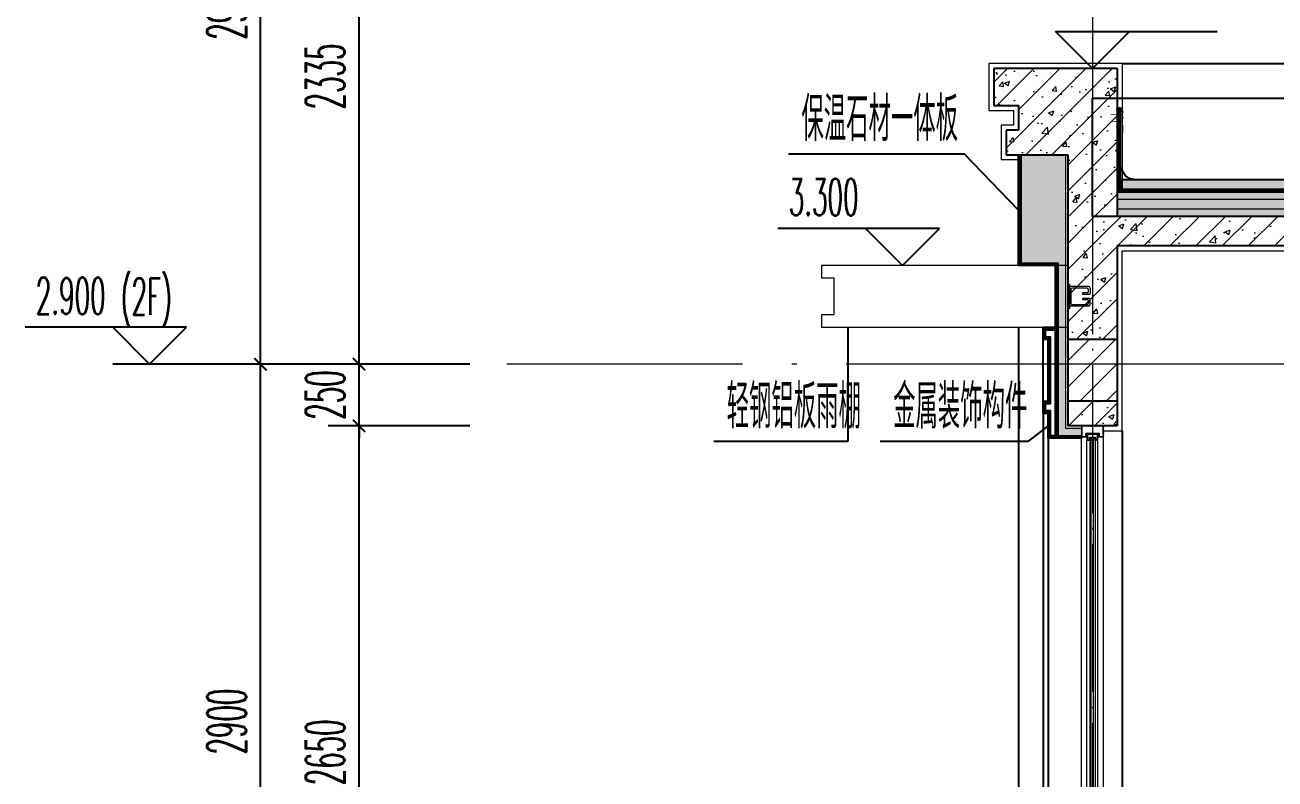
# Model space of a CAD drawing. Extents: x 826826 to 1642106, y -156213 to 399140.
# Drawn here: x 1555427 to 1560501, y 337923 to 340982 of the extents above; entities that cross this region are included whole.
import ezdxf
from ezdxf.xclip import XClip

# ---------------------------------------------------------------- set-up
doc = ezdxf.new("R2010")
doc.units = 0
doc.header["$LTSCALE"] = 1000
doc.header["$XCLIPFRAME"] = 2
doc.linetypes.add('DASH', pattern=[0.35, 0.25, -0.1])
doc.linetypes.add('DOTE', pattern=[2.42, 2, -0.2, 0.02, -0.2])
doc.layers.get('0').update_dxf_attribs({"linetype": 'CONTINUOUS'})
doc.layers.get('DEFPOINTS').update_dxf_attribs({"linetype": 'CONTINUOUS'})
for name, color, linetype in [('3-屋面构造层', 157, 'CONTINUOUS'), ('DIM_ELEV', 3, 'CONTINUOUS'), ('DIM_IDEN', 67, 'CONTINUOUS'), ('PUB_DIM', 3, 'CONTINUOUS'), ('PUB_TEXT', 2, 'CONTINUOUS'), ('SURFACE', 6, 'CONTINUOUS'), ('WALL', 5, 'CONTINUOUS'), ('看线', 251, 'CONTINUOUS'), ('立面', 73, 'CONTINUOUS'), ('立面-看线', 251, 'CONTINUOUS')]:
    doc.layers.add(name, color=color, linetype=linetype)
for name, color, linetype, lineweight in [('DOTE', 251, 'DOTE', 9), ('PUB_HATCH', 8, 'CONTINUOUS', 9), ('S_WINDOW', 144, 'CONTINUOUS', 15), ('内粉刷', 37, 'CONTINUOUS', 9), ('栏杆', 163, 'CONTINUOUS', 5), ('立面-普通轮廓', 7, 'CONTINUOUS', 18), ('细细', 250, 'CONTINUOUS', 0)]:
    doc.layers.add(name, color=color, linetype=linetype, lineweight=lineweight)
doc.styles.add('_TCH_DIM', font='SIMPLEX.shx', dxfattribs={"width": 0.7, "bigfont": 'GBCBIG.shx'})
doc.styles.add('_TCH_DIM_T3', font='SIMPLEX.shx', dxfattribs={"width": 0.494118, "bigfont": 'GBCBIG.shx'})
doc.styles.add('DIM_FONT_T3', font='SIMPLEX', dxfattribs={"width": 0.705882, "bigfont": 'GBCBIG'})
doc.dimstyles.new('_TCH_ARCH&&50', dxfattribs={"dimtxt": 157.5, "dimasz": 50, "dimexe": 125, "dimexo": 150, "dimgap": 58.75, "dimtad": 1, "dimdec": 0, "dimzin": 0, "dimdsep": 46, "dimtxsty": '_TCH_DIM_T3', "dimblk": 'ARCHTICK', "dimcen": 0.09, "dimclrt": 7, "dimazin": 0, "dimtfac": 1, "dimtdec": 0, "dimtix": 1, "dimtmove": 2, "dimatfit": 3, "dimldrblk": 'ARCHTICK', "dimfxl": 0, "dimtolj": 1, "dimtzin": 0, "dimarcsym": 0})
pattern_1 = [(315, (555295.4666, -190157.8758), (-1.767766953, -1.767766953), []), (315, (555296.6452, -190157.8758), (-1.767766953, -1.767766953), [])]
pattern_2 = [(45, (604796.58, 429134.24), (-53.0330086, 53.0330086), []), (50, (604796.58, 429134.24), (215.178055, -18.82564), [22.5, -247.5]), (355, (604796.58, 429134.24), (-41.6254, 225.65764), [18, -198]), (100.4514, (604814.52, 429132.67), (173.552815, 206.831863), [19.122057, -210.342634]), (46.1842, (604796.58, 429194.24), (320.172315, -49.655704), [33.75, -371.25]), (96.6356, (604823.26, 429190.1), (280.39881, 292.23536), [28.68309, -315.5139]), (351.1842, (604796.6, 429194.24), (280.39858, 292.23558), [27, -297]), (21, (604826.58, 429179.24), (179.072116, -120.785667), [22.5, -247.5]), (326, (604826.58, 429179.24), (72.9946, 217.545014), [18, -198]), (71.4514, (604841.5, 429169.18), (252.06679, 96.75915), [19.122057, -210.342634]), (37.5, (604796.58, 429134.24), (3.6479566, 99.868156), [0, -195.6, 0, -201, 0, -198.75]), (7.5, (604796.58, 429134.24), (78.920861, 118.323514), [0, -114.6, 0, -191.1, 0, -75.75]), (327.5, (604729.68, 429134.24), (160.146731, -6.7664615), [0, -75, 0, -234, 0, -310.5]), (317.5, (604699.68, 429134.24), (174.95585, 30.031495), [0, -97.5, 0, -155.4, 0, -220.5])]

# ---------------------------------------------------------------- blocks, each defined once
blk = doc.blocks.new('A$C657A2A31')
at = {"layer": '栏杆', "color": 5}
for p, q in [((0, 0), (6.4, 0)), ((0, -100.3), (0, 0)), ((6.4, 0), (6.4, -100.3)), ((84.4, -10), (12.4, -10)), ((12.4, -22.3), (12.4, -78)), ((77.4, -16.3), (18.4, -16.3)), ((59.6, -35.7), (59.6, -41.7)), ((80.4, -35.7), (59.6, -35.7)), ((87.4, -41.7), (59.6, -41.7)), ((83.4, -32.7), (83.4, -22.3)), ((90.4, -16), (90.4, -38.7)), ((6.4, -100.3), (0, -100.3)), ((84.4, -90.3), (12.4, -90.3)), ((77.4, -84), (18.4, -84)), ((59.6, -58.6), (59.6, -64.6)), ((87.4, -58.6), (59.6, -58.6)), ((80.4, -64.6), (59.6, -64.6)), ((83.4, -67.6), (83.4, -78)), ((90.4, -84.3), (90.4, -61.6))]:
    blk.add_line(p, q, dxfattribs=at)
for centre, radius, start, end in [((12.4, -16), 6, 90, 180), ((18.4, -22.3), 6, 90, 180), ((77.4, -22.3), 6, 0, 90), ((80.4, -32.7), 3, 270, 0), ((84.4, -16), 6, 0, 90), ((87.4, -38.7), 3, 270, 0), ((12.4, -84.3), 6, 180, 270), ((18.4, -78), 6, 180, 270), ((77.4, -78), 6, 270, 0), ((80.4, -67.6), 3, 0, 90), ((84.4, -84.3), 6, 270, 0), ((87.4, -61.6), 3, 0, 90)]:
    blk.add_arc(centre, radius, start, end, dxfattribs=at)
blk = doc.blocks.new('FGHFG4334GDFGDFFGGGGGGDFG4G')
at = {"layer": 'SURFACE', "const_width": 2.25}
for points in [[(46.5, 0), (0, 0)], [(46.5, -27.6), (0, -27.6)]]:
    blk.add_lwpolyline(points, dxfattribs=at)
at = {"layer": 'SURFACE', "const_width": 1.5}
blk.add_lwpolyline([(46.5, 17.2, -1), (46.5, 5.2), (46.5, -6.8, -1), (46.5, -18.8), (46.5, -36.8), (52.5, -48), (52.5, -72.8)], format="xyb", dxfattribs=at)
blk = doc.blocks.new('FGDGDGD')
at = {"layer": '3-屋面构造层'}
h = blk.add_hatch(dxfattribs=at)
h.set_pattern_fill('隔热材料01', color=256, scale=7.692308, style=0)
h.set_pattern_definition([(270, (9.5186, 433.228), (3.846153863, -7e-16), [0.385980771, -3.460173092]), (270, (6.637, 433.228), (3.846153863, -7e-16), [0.385980771, -3.460173092]), (90, (8.5996, 430.618), (-3.846153863, 2e-16), [0.385980771, -3.460173092]), (90, (7.556, 430.618), (-3.846153863, 2e-16), [0.385980771, -3.460173092]), (180, (10.002, 430), (-5e-16, -3.846153863), [3.848019248, 0.001865385]), (135, (8.9282, 430.193), (2e-16, 3.846144175), [0.328307694, -5.110980792]), (116.56505, (12.5422, 430.4251), (8.6793e-06, 3.8461487416), [0.215769232, -8.384500037]), (116.56505, (8.696, 430.4251), (8.6793e-06, 3.8461487416), [0.215769232, -8.384500037]), (153.43495, (13.1603, 430), (-8.679e-06, 3.846148742), [0.431538463, -8.168730805]), (153.43495, (9.3142, 430), (-8.679e-06, 3.846148742), [0.431538463, -8.168730805]), (63.43495, (12.4457, 431.0041), (-8.6793e-06, 3.8461487416), [2.054923086, -6.545346183]), (63.43495, (8.5996, 431.0041), (-8.6793e-06, 3.8461487416), [2.054923086, -6.545346183]), (116.56505, (13.3647, 433.228), (8.6793e-06, 3.8461487416), [0.215769232, -8.384500037]), (116.56505, (9.5186, 433.228), (8.6793e-06, 3.8461487416), [0.215769232, -8.384500037]), (135, (9.422, 433.421), (2e-16, 3.846144175), [0.328307694, -5.110980792]), (153.43495, (13.036, 433.6532), (-8.679e-06, 3.846148742), [0.431538463, -8.168730805]), (153.43495, (9.19, 433.6532), (-8.679e-06, 3.846148742), [0.431538463, -8.168730805]), (45, (6.7336, 433.421), (2e-16, 3.846144175), [0.328307694, -5.110980792]), (63.43495, (10.4833, 433.228), (-8.6793e-06, 3.8461487416), [0.215769232, -8.384500037]), (63.43495, (6.6371, 433.228), (-8.6793e-06, 3.8461487416), [0.215769232, -8.384500037]), (26.56505, (10.812, 433.6532), (8.679e-06, 3.846148742), [0.431538463, -8.168730805]), (26.56505, (6.9658, 433.6532), (8.679e-06, 3.846148742), [0.431538463, -8.168730805]), (116.56505, (11.4023, 431.0041), (8.6793e-06, 3.8461487416), [2.054923086, -6.545346183]), (116.56505, (7.5561, 431.0041), (8.6793e-06, 3.8461487416), [2.054923086, -6.545346183]), (45, (7.2275, 430.193), (2e-16, 3.846144175), [0.328307694, -5.110980792]), (63.43495, (11.3058, 430.4251), (-8.6793e-06, 3.8461487416), [0.215769232, -8.384500037]), (63.43495, (7.4596, 430.4251), (-8.6793e-06, 3.8461487416), [0.215769232, -8.384500037]), (26.56505, (10.6877, 430), (8.679e-06, 3.846148742), [0.431538463, -8.168730805]), (26.56505, (6.8415, 430), (8.679e-06, 3.846148742), [0.431538463, -8.168730805])])
edge = h.paths.add_edge_path()
edge.add_arc((682180.8, 585366.2), 9.23, 450, 540, ccw=False)
edge.add_line((682180.8, 585375.4), (682191.6, 585375.4))
edge.add_line((682191.6, 585375.4), (682191.6, 585366.2))
edge.add_line((682191.6, 585366.2), (682171.6, 585366.2))
h = blk.add_hatch(dxfattribs=at)
h.set_pattern_fill('混凝土', color=256, scale=5, angle=-1.1458, style=0)
h.set_pattern_definition([(48.854237, (-82751.966, -43707.863), (35.7930991, -3.8540962), [3.75, -41.25]), (353.854237, (-82751.966, -43707.863), (-6.1841378, 37.7408106), [3, -33]), (99.305637, (-82748.983, -43708.185), (29.6089874, 33.886691), [3.1870095, -35.0571056]), (45.038437, (-82751.766, -43697.865), (53.1858973, -9.3413237), [5.625, -61.875]), (95.489837, (-82747.334, -43698.644), (47.6977146, 47.7616795), [4.7805144, -52.58565]), (350.038437, (-82751.766, -43697.865), (47.6976773, 47.7617167), [4.5, -49.5]), (19.854237, (-82746.817, -43700.465), (29.4368469, -20.7237073), [3.75, -41.25]), (324.854237, (-82746.817, -43700.465), (12.8883392, 36.0069862), [3, -33]), (70.305637, (-82744.364, -43702.192), (42.3251977, 15.2832459), [3.1870095, -35.0571056]), (36.3542372, (-82751.966, -43707.863), (0.9406985, 16.62920733), [0, -32.6, 0, -33.5, 0, -33.125]), (6.3542372, (-82751.966, -43707.863), (13.54517982, 19.45362572), [0, -19.1, 0, -31.85, 0, -12.625]), (326.3542372, (-82763.114, -43707.64), (26.66323482, -1.66123381), [0, -12.5, 0, -39, 0, -51.75]), (316.3542372, (-82768.113, -43707.54), (29.2535633, 4.4211788), [0, -16.25, 0, -25.9, 0, -36.75])])
h.paths.add_polyline_path([(674875.1, 585046.2), (674875.1, 585086.2), (682171.6, 585086.2), (682171.6, 585046.2)])
h = blk.add_hatch(dxfattribs=at)
h.set_pattern_fill('隔热材料03', color=256, scale=12.5, style=0)
h.set_pattern_definition([(113.578, (-500407.8114, 374696.8656), (-0.0086926214, 6.2699620763), [1.075, -0.5693125, 2.8375, -0.5693125, 1.075, -0.6825]), (66.42, (-500406.1744, 374696.8656), (2.727787851, 6.0425e-05), [1.075, -0.5693125, 2.840375, -0.5693125, 1.075, -0.6825]), (180, (-500406.1744, 374696.8656), (0, 6.25), [1.636625, -1.0910625]), (180, (-500407.538, 374702.4906), (0, 6.25), [1.636625, -1.0910625]), (90, (-500405.7427, 374697.8548), (2.72775, 2e-16), [0.52175, -5.72825]), (90, (-500407.1066, 374700.9798), (2.72775, 2e-16), [0.52175, -5.72825]), (90, (-500408.2427, 374697.8548), (2.72775, 2e-16), [0.52175, -5.72825]), (90, (-500409.6066, 374700.9798), (2.72775, 2e-16), [0.52175, -5.72825])])
edge = h.paths.add_edge_path()
edge.add_line((682177.8, 585086.2), (682177.8, 585050.2))
edge.add_arc((682171.6, 585050.2), 6.25, 270, 360, ccw=False)
edge.add_line((682171.6, 585044), (682171.6, 585086.2))
edge.add_line((682171.6, 585086.2), (682177.8, 585086.2))
h = blk.add_hatch(dxfattribs=at)
h.set_pattern_fill('焦渣矿渣', color=256, scale=4, angle=-1.1458, style=0)
h.set_pattern_definition([(358.8542372, (-82751.966, -43697.863), (8.27546507, 13.69326162), [1.6, -14.4]), (298.8542372, (-82751.966, -43697.863), (15.99644496, -0.32013217), [1.6, -14.4]), (238.8542372, (-82750.366, -43697.895), (7.72097989, -14.0133938), [1.6, -14.4]), (268.8542372, (-82745.567, -43697.991), (15.83683295, -8.3183365), [2.4, -11.456]), (268.8542372, (-82743.967, -43698.023), (15.83683295, -8.3183365), [2.4, -11.456]), (268.8542372, (-82742.368, -43698.055), (15.83683295, -8.3183365), [2.4, -11.456])])
h.paths.add_polyline_path([(674875.1, 585006.2), (674875.1, 585036.2), (682191.6, 585036.2), (682191.6, 585006.2)])
h = blk.add_hatch(dxfattribs=at)
h.set_pattern_fill('加气混凝土', color=256, scale=5, style=0)
h.set_pattern_definition([(0, (-82734.266, -43726.163), (30, 60), [0, -60]), (0, (-82769.366, -43734.263), (30, 60), [0, -60]), (0, (-82749.866, -43734.863), (30, 60), [0, -60]), (0, (-82728.566, -43717.163), (30, 60), [0, -60]), (0, (-82753.466, -43737.863), (30, 60), [0, -60]), (0, (-82722.566, -43679.363), (30, 60), [0, -60]), (0, (-82740.866, -43684.163), (30, 60), [0, -60]), (0, (-82731.266, -43691.663), (30, 60), [0, -60]), (0, (-82780.166, -43692.863), (30, 60), [0, -60]), (0, (-82750.766, -43695.563), (30, 60), [0, -60]), (0, (-82762.166, -43710.863), (30, 60), [0, -60]), (0, (-82761.566, -43733.363), (30, 60), [0, -60]), (0, (-82739.066, -43735.763), (30, 60), [0, -60]), (0, (-82722.566, -43709.363), (30, 60), [0, -60]), (0, (-82778.666, -43718.663), (30, 60), [0, -60]), (0, (-82773.566, -43708.463), (30, 60), [0, -60]), (0, (-82750.166, -43712.663), (30, 60), [0, -60]), (0, (-82758.566, -43721.363), (30, 60), [0, -60]), (0, (-82763.366, -43701.563), (30, 60), [0, -60]), (0, (-82755.866, -43679.063), (30, 60), [0, -60]), (0, (-82776.266, -43731.263), (30, 60), [0, -60]), (0, (-82743.266, -43691.363), (30, 60), [0, -60]), (0, (-82771.166, -43690.463), (30, 60), [0, -60]), (0, (-82775.966, -43682.663), (30, 60), [0, -60]), (130.601294, (-82726.2516, -43698.149), (-149.999998343, 180.000000787), [2.6341554, -1103.7111]), (18.4349488, (-82730.537, -43697.006), (149.99999945, 59.99999956), [2.710524, -376.76279]), (90, (-82730.537, -43699.578), (30, 60), [2.5714284, -117.428565]), (161.565051, (-82727.966, -43700.435), (-150.000000755, 59.99999553), [2.710524, -376.76279]), (53.1301023, (-82727.966, -43700.435), (30.00000006, 59.99999997), [2.857143, -297.14285]), (135, (-82725.68, -43731.006), (-30.00000363, 59.99999594), [2.424366, -167.28126]), (45, (-82729.109, -43731.006), (29.9999998, 59.99999976), [2.424366, -167.28126]), (135, (-82727.394, -43732.72), (-30.00000363, 59.99999594), [2.424366, -167.28126]), (45, (-82727.394, -43732.72), (29.9999998, 59.99999976), [2.424366, -167.28126]), (116.565051, (-82754.537, -43690.72), (-5.2e-06, 119.9999967), [3.1943826, -63.88765]), (180, (-82755.966, -43687.863), (-30, 60), [3.4285716, -56.571425]), (63.434949, (-82760.823, -43690.72), (3e-07, 119.9999994), [3.1943826, -63.88765]), (116.565051, (-82759.394, -43693.58), (-5.2e-06, 119.9999967), [3.1943826, -63.88765]), (0, (-82759.394, -43693.58), (30, 60), [3.4285716, -56.571425]), (63.434949, (-82755.966, -43693.58), (3e-07, 119.9999994), [3.1943826, -63.88765]), (107.102728, (-82731.9658, -43711.0063), (-89.999996559, 300.000000484), [3.8861346, -1628.29025]), (143.972626, (-82733.1087, -43707.292), (-569.999992774, 419.999999525), [3.8861346, -812.202]), (180, (-82736.25, -43705.006), (-30, 60), [3.7142856, -56.28571]), (36.0273733, (-82743.1087, -43707.292), (569.999995788, 419.999995472), [3.8861346, -812.202]), (71.5650511, (-82744.252, -43710.721), (90.00000046, 299.99999948), [3.6140316, -375.85928]), (107.102728, (-82743.1087, -43714.4348), (-89.999996559, 300.000000484), [3.8861346, -1628.29025]), (143.972626, (-82739.966, -43716.7206), (-569.999992774, 419.999999525), [3.8861346, -812.202]), (0, (-82739.966, -43716.72), (30, 60), [3.7142856, -56.28571]), (36.0273733, (-82736.2516, -43716.7206), (569.999995788, 419.999995472), [3.8861346, -812.202]), (71.5650511, (-82733.109, -43714.435), (90.00000046, 299.99999948), [3.6140316, -375.85928]), (150.255118, (-82731.3944, -43683.006), (-90.000000213, 59.999999257), [2.303502, -481.43196]), (90, (-82733.394, -43684.15), (30, 60), [2.2857144, -117.714275]), (29.7448813, (-82733.3944, -43684.149), (90.000000053, 59.99999972), [2.303502, -481.43196]), (116.565051, (-82745.394, -43725.58), (-5.2e-06, 119.9999967), [3.1943826, -63.88765]), (168.690067, (-82746.823, -43722.7206), (-270.0000002, 59.999998494), [2.9137254, -608.96855]), (41.1859251, (-82751.9658, -43724.149), (749.999995456, 659.999994229), [3.0371844, -1272.5802]), (90, (-82751.966, -43727.006), (30, 60), [2.857143, -117.14285]), (138.814074, (-82749.68, -43729.0063), (-749.999986669, 660.000004204), [3.0371844, -1272.5802]), (16.6992442, (-82749.68, -43729.0063), (989.999992552, 299.999996858), [2.982945, -1249.85375]), (60.9453959, (-82746.823, -43728.149), (29.99999992, 59.999999469), [2.9416086, -1232.53395]), (109.983106, (-82770.5373, -43700.4348), (-150.000000565, 419.9999988885), [3.3442002, -1401.21975]), (155.556045, (-82771.68, -43697.292), (-390.0000014866, 179.99999626), [3.4522986, -1446.51315]), (24.4439547, (-82777.9658, -43697.292), (390.0000001945, 179.999999134), [3.4522986, -1446.51315]), (70.0168934, (-82779.1087, -43700.4348), (150.000000452, 419.999998958), [3.3442002, -1401.21975]), (109.983106, (-82777.9658, -43703.5777), (-150.000000565, 419.9999988885), [3.3442002, -1401.21975]), (160.016893, (-82774.823, -43704.7206), (-150.000000088, 59.999997267), [3.3442002, -698.93775]), (19.9831065, (-82774.823, -43704.7206), (149.999999176, 59.999999905), [3.3442002, -698.93775]), (70.0168934, (-82771.68, -43703.5777), (150.000000452, 419.999998958), [3.3442002, -1401.21975]), (122.005383, (-82748.2516, -43705.8634), (-30.000004026, 59.999996937), [2.6954232, -563.3434]), (18.4349488, (-82752.252, -43704.435), (149.99999945, 59.99999956), [2.710524, -376.76279]), (90, (-82752.252, -43707.006), (30, 60), [2.5714284, -117.428565]), (161.565051, (-82749.68, -43707.863), (-150.000000755, 59.99999553), [2.710524, -376.76279]), (54.4623222, (-82749.68, -43707.8634), (209.999999696, 299.99999955), [2.457807, -1029.82115]), (116.565051, (-82765.68, -43720.435), (-5.2e-06, 119.9999967), [3.1943826, -63.88765]), (180, (-82767.11, -43717.58), (-30, 60), [3.142857, -56.85714]), (59.0362434, (-82771.966, -43720.435), (30.000000098, 59.99999971), [3.3319728, -696.3822]), (120.963756, (-82770.2516, -43723.292), (-30.0000041, 59.999997245), [3.3319728, -696.3822]), (0, (-82770.25, -43723.29), (30, 60), [3.142857, -56.85714]), (63.434949, (-82767.11, -43723.29), (3e-07, 119.9999994), [3.1943826, -63.88765])])
h.paths.add_polyline_path([(682191.6, 584936.2), (674875.1, 584936.2), (674875.1, 584966.2), (682191.6, 584966.2)])
at = {"layer": '立面-看线'}
h = blk.add_hatch(dxfattribs=at)
h.set_pattern_fill('HONEY', color=256, scale=7)
h.set_pattern_definition([(0, (-799653.24, -415240.13), (16.66875, 9.623705), [11.1125, -22.225]), (120, (-799653.24, -415240.13), (-16.66874801, 9.62370845), [11.1125, -22.225]), (60, (-799653.24, -415240.13), (1.99e-06, 19.24741345), [-22.225, 11.1125])])
h.paths.add_polyline_path([(682191.6, 584966.2), (674875.1, 584966.2), (674875.1, 585006.2), (682191.6, 585006.2)])
at = {"layer": '3-屋面构造层'}
for p, q in [((682177.8, 585086.2), (674875.1, 585086.2)), ((682171.6, 585046.2), (674875.1, 585046.2)), ((682171.6, 585086.2), (682171.6, 585044)), ((682191.6, 585036.2), (674875.1, 585036.2))]:
    blk.add_line(p, q, dxfattribs=at)
at = {"layer": '3-屋面构造层', "color": 251, "linetype": 'DASH', "ltscale": 0.05, "const_width": 2.5}
for points in [[(682056.6, 585042.7), (682171.6, 585042.7, 0.414214), (682179.1, 585050.2), (682179.1, 585366.2)], [(682056.6, 585039), (682171.6, 585039, 0.414214), (682182.8, 585050.2), (682182.8, 585366.2)]]:
    blk.add_lwpolyline(points, format="xyb", dxfattribs=at)
at = {"layer": '3-屋面构造层', "color": 251}
for points in [[(682056.6, 585041.5), (682171.6, 585041.5, 0.414214), (682180.3, 585050.2), (682180.3, 585366.2)], [(682056.6, 585044), (682171.6, 585044, 0.414214), (682177.8, 585050.2), (682177.8, 585366.2)], [(682056.6, 585040.2), (682171.6, 585040.2, 0.414214), (682181.6, 585050.2), (682181.6, 585366.2), (682184.1, 585366.2), (682184.1, 585050.2, -0.414214), (682171.6, 585037.7), (682056.6, 585037.7)]]:
    blk.add_lwpolyline(points, format="xyb", dxfattribs=at)
at = {"layer": '3-屋面构造层', "ltscale": 0.8}
blk.add_lwpolyline([(682171.6, 585366.2, -0.414214), (682180.8, 585375.4), (682191.6, 585375.4), (682191.6, 585366.2), (682171.6, 585366.2)], format="xyb", dxfattribs=at)
at = {"layer": '3-屋面构造层', "color": 251, "linetype": 'DASH', "ltscale": 0.05, "const_width": 2.5}
for points in [[(682042.7, 585039), (674875.1, 585039)], [(682056.6, 585042.7), (682042.7, 585039)]]:
    blk.add_lwpolyline(points, dxfattribs=at)
at = {"layer": '3-屋面构造层', "color": 251}
for points in [[(682042.7, 585040.2), (674875.1, 585040.2)], [(682056, 585043.8), (682042.1, 585040.1)], [(682043.2, 585037.9), (682057.1, 585041.6)], [(674875.1, 585037.7), (682042.7, 585037.7)]]:
    blk.add_lwpolyline(points, dxfattribs=at)
at = {"layer": '3-屋面构造层'}
blk.add_arc((682121.6, 585136.2), 50, 270, 360, dxfattribs=at)
at = {"layer": 'PUB_HATCH', "color": 215}
for p, q in [((682191.6, 585006.2), (674875.1, 585006.2)), ((682191.6, 584966.2), (674875.1, 584966.2))]:
    blk.add_line(p, q, dxfattribs=at)
at = {"layer": '3-屋面构造层', "color": 1, "xscale": -1}
blk.add_blockref('FGHFG4334GDFGDFFGGGGGGDFG4G', (682218.1, 585349), dxfattribs=at)
blk = doc.blocks.new('_ArchTick')
at = {"color": 0, "linetype": 'ByBlock', "const_width": 0.15}
blk.add_lwpolyline([(-0.5, -0.5), (0.5, 0.5)], dxfattribs=at)
blk = doc.blocks.new('*D2296')
at = {"layer": 'DEFPOINTS', "color": 0}
for p in [(1556782.9, 339355.8), (1557382.9, 339355.8), (1557382.9, 336705.8)]:
    blk.add_point(p, dxfattribs=at)
at = {"layer": 'PUB_DIM', "color": 0, "lineweight": -2}
for p, q in [((1557232.9, 339355.8), (1556657.9, 339355.8)), ((1556782.9, 336705.8), (1556782.9, 339355.8)), ((1557232.9, 336705.8), (1556657.9, 336705.8))]:
    blk.add_line(p, q, dxfattribs=at)
at = {"layer": 'PUB_DIM', "color": 0, "lineweight": -2, "xscale": 50, "yscale": 50, "zscale": 50}
for p, rotation in [((1556782.9, 339355.8), 90), ((1556782.9, 336705.8), 270)]:
    blk.add_blockref('_ArchTick', p, dxfattribs=dict(at, rotation=rotation))
at = {"layer": 'PUB_DIM', "color": 7, "insert": (1556645.4, 338030.8), "char_height": 157.5, "attachment_point": 5, "rotation": 90, "style": '_TCH_DIM_T3'}
blk.add_mtext('\\A1;2650', dxfattribs=at)
blk = doc.blocks.new('*D2297')
at = {"layer": 'DEFPOINTS', "color": 0}
for p in [(1556782.9, 339605.8), (1557382.9, 339605.8), (1557382.9, 339355.8)]:
    blk.add_point(p, dxfattribs=at)
at = {"layer": 'PUB_DIM', "color": 0, "lineweight": -2}
for p, q in [((1556782.9, 339605.8), (1556782.9, 339655.8)), ((1557232.9, 339605.8), (1556657.9, 339605.8)), ((1556782.9, 339355.8), (1556782.9, 339605.8)), ((1557232.9, 339355.8), (1556657.9, 339355.8)), ((1556782.9, 339355.8), (1556782.9, 339305.8))]:
    blk.add_line(p, q, dxfattribs=at)
at = {"layer": 'PUB_DIM', "color": 0, "lineweight": -2, "xscale": 50, "yscale": 50, "zscale": 50}
for p, rotation in [((1556782.9, 339605.8), 270), ((1556782.9, 339355.8), 90)]:
    blk.add_blockref('_ArchTick', p, dxfattribs=dict(at, rotation=rotation))
at = {"layer": 'PUB_DIM', "color": 7, "insert": (1556645.4, 339480.8), "char_height": 157.5, "attachment_point": 5, "rotation": 90, "style": '_TCH_DIM_T3'}
blk.add_mtext('\\A1;250', dxfattribs=at)
blk = doc.blocks.new('*D2298')
at = {"layer": 'DEFPOINTS', "color": 0}
for p in [(1556782.9, 341940.8), (1557382.9, 341940.8), (1557382.9, 339605.8)]:
    blk.add_point(p, dxfattribs=at)
at = {"layer": 'PUB_DIM', "color": 0, "lineweight": -2}
for p, q in [((1557232.9, 341940.8), (1556657.9, 341940.8)), ((1556782.9, 339605.8), (1556782.9, 341940.8)), ((1557232.9, 339605.8), (1556657.9, 339605.8))]:
    blk.add_line(p, q, dxfattribs=at)
at = {"layer": 'PUB_DIM', "color": 0, "lineweight": -2, "xscale": 50, "yscale": 50, "zscale": 50}
for p, rotation in [((1556782.9, 341940.8), 90), ((1556782.9, 339605.8), 270)]:
    blk.add_blockref('_ArchTick', p, dxfattribs=dict(at, rotation=rotation))
at = {"layer": 'PUB_DIM', "color": 7, "insert": (1556645.4, 340773.3), "char_height": 157.5, "attachment_point": 5, "rotation": 90, "style": '_TCH_DIM_T3'}
blk.add_mtext('\\A1;2335', dxfattribs=at)
blk = doc.blocks.new('*D2317')
at = {"layer": 'DEFPOINTS', "color": 0}
for p in [(1556382.9, 339605.8), (1557382.9, 339605.8), (1557382.9, 336705.8)]:
    blk.add_point(p, dxfattribs=at)
at = {"layer": 'PUB_DIM', "color": 0, "lineweight": -2}
for p, q in [((1557232.9, 339605.8), (1556257.9, 339605.8)), ((1556382.9, 336705.8), (1556382.9, 339605.8)), ((1557232.9, 336705.8), (1556257.9, 336705.8))]:
    blk.add_line(p, q, dxfattribs=at)
at = {"layer": 'PUB_DIM', "color": 0, "lineweight": -2, "xscale": 50, "yscale": 50, "zscale": 50}
for p, rotation in [((1556382.9, 339605.8), 90), ((1556382.9, 336705.8), 270)]:
    blk.add_blockref('_ArchTick', p, dxfattribs=dict(at, rotation=rotation))
at = {"layer": 'PUB_DIM', "color": 7, "insert": (1556245.4, 338155.8), "char_height": 157.5, "attachment_point": 5, "rotation": 90, "style": '_TCH_DIM_T3'}
blk.add_mtext('\\A1;2900', dxfattribs=at)
blk = doc.blocks.new('*D2318')
at = {"layer": 'DEFPOINTS', "color": 0}
for p in [(1556382.9, 342505.8), (1557382.9, 342505.8), (1557382.9, 339605.8)]:
    blk.add_point(p, dxfattribs=at)
at = {"layer": 'PUB_DIM', "color": 0, "lineweight": -2}
for p, q in [((1557232.9, 342505.8), (1556257.9, 342505.8)), ((1556382.9, 339605.8), (1556382.9, 342505.8)), ((1557232.9, 339605.8), (1556257.9, 339605.8))]:
    blk.add_line(p, q, dxfattribs=at)
at = {"layer": 'PUB_DIM', "color": 0, "lineweight": -2, "xscale": 50, "yscale": 50, "zscale": 50}
for p, rotation in [((1556382.9, 342505.8), 90), ((1556382.9, 339605.8), 270)]:
    blk.add_blockref('_ArchTick', p, dxfattribs=dict(at, rotation=rotation))
at = {"layer": 'PUB_DIM', "color": 7, "insert": (1556245.4, 341055.8), "char_height": 157.5, "attachment_point": 5, "rotation": 90, "style": '_TCH_DIM_T3'}
blk.add_mtext('\\A1;2900', dxfattribs=at)

msp = doc.modelspace()

# ---------------------------------------------------------------- hatches: boundary and pattern name
h = msp.add_hatch()
h.set_pattern_fill('ANSI34', color=1, style=0, double=1)
h.set_pattern_definition([(45, (273227.03, -172794.957), (-6.73519209, 6.73519209), []), (45, (273229.275, -172794.957), (-6.73519209, 6.73519209), []), (45, (273231.5205, -172794.957), (-6.73519209, 6.73519209), []), (45, (273233.766, -172794.957), (-6.73519209, 6.73519209), [])])
h.paths.add_polyline_path([(1559609.93, 340005.84), (1559609.93, 339305.83), (1559714.87, 339305.83), (1559714.87, 339315.83), (1559619.93, 339315.83), (1559619.92, 340015.86), (1559469.89, 340015.87), (1559469.9, 340455.87), (1559459.9, 340455.87), (1559459.9, 340005.89)])
at = {"layer": 'PUB_HATCH'}
h = msp.add_hatch(dxfattribs=at)
h.set_pattern_fill('钢筋混凝土', color=256, scale=30, style=0)
h.set_pattern_definition(pattern_2)
h.paths.add_polyline_path([(1559359.88, 340805.88), (1559359.87, 340655.88), (1559459.91, 340655.88), (1559459.91, 340555.87), (1559409.9, 340555.88), (1559409.9, 340455.88), (1559759.92, 340455.87), (1559759.91, 340805.87)])
h = msp.add_hatch(dxfattribs=at)
h.set_pattern_fill('钢筋混凝土', color=256, scale=30, style=0)
h.set_pattern_definition(pattern_2)
h.paths.add_polyline_path([(1559759.91, 340805.87), (1559759.92, 340455.87), (1559659.91, 340455.87), (1559659.92, 340205.82), (1559793.25, 340165.83), (1559859.92, 340205.83), (1559859.91, 340805.87)])
h = msp.add_hatch(dxfattribs=at)
h.set_pattern_fill('钢筋混凝土', color=256, scale=30, style=0)
h.set_pattern_definition(pattern_2)
h.paths.add_polyline_path([(1559793.25, 340165.83), (1559659.92, 340205.82), (1559659.93, 339705.82), (1559859.93, 339705.83), (1559859.92, 340085.83)])
h = msp.add_hatch(dxfattribs=at)
h.set_pattern_fill('钢筋混凝土', color=256, scale=30, style=0)
h.set_pattern_definition(pattern_2)
h.paths.add_polyline_path([(1562809.89, 340085.83), (1562609.89, 340205.83), (1559859.92, 340205.83), (1559793.25, 340165.83), (1559859.92, 340085.83)])
h = msp.add_hatch(dxfattribs=at)
h.set_pattern_fill('普通砖', color=256, scale=30, style=0)
h.set_pattern_definition([(45, (604796.58, 429188.095), (-53.03303, 53.03303), [])])
h.paths.add_polyline_path([(1559859.93, 339705.82), (1559659.93, 339705.83), (1559659.92, 339455.83), (1559859.92, 339455.82)])
h = msp.add_hatch(dxfattribs=at)
h.set_pattern_fill('钢筋混凝土', color=256, scale=30, style=0)
h.set_pattern_definition(pattern_2)
h.paths.add_polyline_path([(1559659.92, 339455.82), (1559659.92, 339355.83), (1559859.92, 339355.83), (1559859.92, 339455.82)])
at = {"layer": '立面'}
h = msp.add_hatch(dxfattribs=at)
h.set_pattern_fill('ANSI31', color=251, scale=2)
h.set_pattern_definition([(45, (774175.9793, -49895.1436), (-2.24506403, 2.24506403), [])])
h.paths.add_polyline_path([(1559609.85, 339755.86), (1559610, 339305.83), (1559580.06, 339305.81), (1559580.02, 339406.13), (1559560.03, 339406.12), (1559560.01, 339456.12), (1559580.01, 339456.13), (1559580.13, 339705.96), (1559559.92, 339706.12), (1559559.91, 339755.84)])
h.paths.add_polyline_path([(1559590.14, 339715.88), (1559569.92, 339716.04), (1559569.91, 339745.84), (1559609.9, 339745.86), (1559609.95, 339315.83), (1559590, 339315.82), (1559590.07, 339416.14), (1559570.03, 339416.13), (1559570.02, 339446.13), (1559590.01, 339446.13)], flags=16)
at = {"layer": '立面-看线'}
h = msp.add_hatch(dxfattribs=at)
h.set_pattern_fill('HONEY', color=256, scale=7)
h.set_pattern_definition([(0, (273227.03, -172794.957), (16.66875, 9.623705), [11.1125, -22.225]), (120, (273227.03, -172794.957), (-16.66874801, 9.62370845), [11.1125, -22.225]), (60, (273227.03, -172794.957), (1.99e-06, 19.24741345), [-22.225, 11.1125])])
h.paths.add_polyline_path([(1559650.31, 340455.75), (1559469.9, 340455.87), (1559470.1, 340015.88), (1559619.72, 340015.84), (1559619.37, 339315.83), (1559714.31, 339315.83), (1559714.87, 339345.83), (1559649.92, 339345.83), (1559649.36, 339995.88), (1559649.9, 339995.75)])
at = {"layer": '细细'}
h = msp.add_hatch(dxfattribs=at)
h.set_pattern_fill('金属', color=256, style=0)
h.set_pattern_definition(pattern_1)
h.paths.add_polyline_path([(1559804.87, 339310.83), (1559784.87, 339310.83), (1559784.87, 339324.33), (1559734.87, 339324.33), (1559734.87, 339310.83), (1559714.87, 339310.83), (1559714.87, 339355.83), (1559804.87, 339355.83)])
h.paths.add_polyline_path([(1559786.87, 339326.33), (1559786.87, 339312.83), (1559802.87, 339312.83), (1559802.87, 339353.83), (1559716.87, 339353.83), (1559716.87, 339312.83), (1559732.87, 339312.83), (1559732.87, 339326.33)], flags=16)
h = msp.add_hatch(dxfattribs=at)
h.set_pattern_fill('金属', color=256, style=0)
h.set_pattern_definition(pattern_1)
h.paths.add_polyline_path([(1559737.37, 339322.33), (1559737.37, 339297.33), (1559749.37, 339297.33), (1559749.37, 339307.33), (1559770.37, 339307.33), (1559770.37, 339297.33), (1559782.37, 339297.33), (1559782.37, 339322.33)])
h.paths.add_polyline_path([(1559780.37, 339320.33), (1559780.37, 339299.33), (1559772.37, 339299.33), (1559772.37, 339309.33), (1559747.37, 339309.33), (1559747.37, 339299.33), (1559739.37, 339299.33), (1559739.37, 339320.33)], flags=16)
h = msp.add_hatch(color=256, dxfattribs=at)
edge = h.paths.add_edge_path()
edge.add_line((1559764.37, 339307.33), (1559764.37, 339295.33))
edge.add_arc((1559759.87, 339287.03), 9.44, 61.51755, 118.48245)
edge.add_line((1559755.37, 339295.33), (1559755.37, 339307.33))
edge.add_arc((1559759.87, 339315.62), 9.44, 241.51755, 298.48245)

# ---------------------------------------------------------------- linework, layer by layer
at = {"color": 1}
msp.add_lwpolyline([(1559469.9, 340455.87), (1559469.89, 340015.87), (1559619.92, 340015.86), (1559619.93, 339315.83), (1559714.87, 339315.83), (1559714.87, 339305.83), (1559609.93, 339305.83), (1559609.92, 340005.86), (1559459.9, 340005.87), (1559459.9, 340455.87), (1559469.9, 340455.87)], dxfattribs=at)
at = {"layer": 'DIM_ELEV'}
for p, q in [((1559759.92, 340805.87), (1559609.92, 340955.87)), ((1559609.92, 340955.87), (1560265.92, 340955.87)), ((1559759.92, 340805.87), (1559909.92, 340955.87)), ((1559139.36, 340156.76), (1558483.36, 340156.76)), ((1558989.36, 340006.76), (1558839.36, 340156.76)), ((1558989.36, 340006.76), (1559139.36, 340156.76)), ((1556082.9, 339755.83), (1555426.9, 339755.83)), ((1555932.9, 339605.83), (1555782.9, 339755.83)), ((1555932.9, 339605.83), (1556082.9, 339755.83)), ((1556782.9, 339605.83), (1555782.9, 339605.83))]:
    msp.add_line(p, q, dxfattribs=at)
at = {"layer": 'DIM_IDEN'}
for p, q in [((1559240.02, 340458.66), (1558526.14, 340458.66)), ((1559459.9, 340230.87), (1559240.02, 340458.66)), ((1558766.86, 339755.86), (1558766.86, 339292.36)), ((1559580.05, 339356.14), (1559497.2, 339292.36)), ((1558766.86, 339292.36), (1558222.62, 339292.36)), ((1559497.2, 339292.36), (1558898.32, 339292.36))]:
    msp.add_line(p, q, dxfattribs=at)
at = {"layer": 'DOTE', "linetype": 'DOTE', "ltscale": 0.3}
msp.add_line((1559759.91, 342505.83), (1559759.91, 330628.83), dxfattribs=at)
at = {"layer": 'DOTE', "linetype": 'DOTE'}
msp.add_line((1572859.96, 339605.83), (1557382.9, 339605.83), dxfattribs=at)
at = {"layer": 'PUB_HATCH', "color": 215}
msp.add_lwpolyline([(1559650.29, 340455.87), (1559649.92, 339995.87), (1559649.92, 339995.87), (1559649.93, 339345.83), (1559714.87, 339345.83)], dxfattribs=at)
at = {"layer": 'S_WINDOW'}
for p, q in [((1559714.87, 336735.63), (1559714.87, 339310.83)), ((1559804.87, 336735.63), (1559804.87, 339310.83)), ((1559737.37, 336749.13), (1559737.37, 339297.33)), ((1559782.37, 336749.13), (1559782.37, 339297.33))]:
    msp.add_line(p, q, dxfattribs=at)
for points in [[(1559714.87, 339355.83), (1559714.87, 339310.83), (1559734.87, 339310.83), (1559734.87, 339324.33), (1559784.87, 339324.33), (1559784.87, 339310.83), (1559804.87, 339310.83), (1559804.87, 339355.83)], [(1559716.87, 339353.83), (1559716.87, 339312.83), (1559732.87, 339312.83), (1559732.87, 339326.33), (1559786.87, 339326.33), (1559786.87, 339312.83), (1559802.87, 339312.83), (1559802.87, 339353.83)], [(1559737.37, 339322.33), (1559737.37, 339297.33), (1559749.37, 339297.33), (1559749.37, 339307.33), (1559770.37, 339307.33), (1559770.37, 339297.33), (1559782.37, 339297.33), (1559782.37, 339322.33)], [(1559739.37, 339320.33), (1559739.37, 339299.33), (1559747.37, 339299.33), (1559747.37, 339309.33), (1559772.37, 339309.33), (1559772.37, 339299.33), (1559780.37, 339299.33), (1559780.37, 339320.33)]]:
    msp.add_lwpolyline(points, close=True, dxfattribs=at)
at = {"layer": 'WALL'}
for p, q in [((1559359.88, 340805.88), (1559359.87, 340655.88)), ((1559759.91, 340805.87), (1559359.88, 340805.88)), ((1559859.91, 340805.87), (1559759.91, 340805.87)), ((1559859.91, 340805.87), (1559859.92, 340205.83)), ((1559359.87, 340655.88), (1559459.91, 340655.88)), ((1559459.91, 340655.88), (1559459.91, 340555.87)), ((1559459.91, 340555.87), (1559409.9, 340555.88)), ((1559409.9, 340555.88), (1559409.9, 340455.88)), ((1559409.9, 340455.88), (1559659.91, 340455.87)), ((1559659.91, 340455.87), (1559659.92, 340205.82)), ((1559659.92, 340205.82), (1559659.93, 339705.82)), ((1562609.89, 340205.83), (1559859.92, 340205.83)), ((1562809.89, 340085.83), (1559859.92, 340085.83)), ((1559859.92, 340085.83), (1559859.93, 339705.83)), ((1559659.93, 339705.83), (1559659.92, 339455.83)), ((1559859.93, 339705.83), (1559659.93, 339705.82)), ((1559859.93, 339705.82), (1559859.92, 339455.82)), ((1559659.92, 339455.82), (1559659.92, 339355.83)), ((1559859.92, 339455.82), (1559659.92, 339455.82)), ((1559859.92, 339455.82), (1559859.92, 339355.83)), ((1559859.92, 339355.83), (1559659.92, 339355.83))]:
    msp.add_line(p, q, dxfattribs=at)
at = {"layer": '内粉刷'}
msp.add_line((1559879.91, 340825.86), (1559879.91, 340355.83), dxfattribs=at)
for points in [[(1559804.87, 339335.83), (1559879.93, 339335.83), (1559879.92, 340065.83), (1562829.85, 340065.83), (1562829.85, 340885.84)], [(1559879.93, 340825.86), (1559339.91, 340825.88), (1559339.87, 340635.88), (1559439.91, 340635.88), (1559439.91, 340575.87), (1559389.9, 340575.88), (1559389.9, 340435.87), (1559459.46, 340435.87)]]:
    msp.add_lwpolyline(points, dxfattribs=at)
at = {"layer": '看线'}
for p, q in [((1559879.91, 340825.86), (1562559.87, 340825.86)), ((1559560.01, 339456.12), (1559559.92, 339706.12)), ((1559560.14, 339406.12), (1559559.9, 336705.83)), ((1559579.93, 339305.83), (1559579.93, 336688.13)), ((1559879.93, 339335.83), (1559879.93, 336690.83))]:
    msp.add_line(p, q, dxfattribs=at)
at = {"layer": '看线', "color": 252}
msp.add_line((1559459.9, 339755.86), (1559459.9, 336705.83), dxfattribs=at)
at = {"layer": '立面', "color": 6}
for points in [[(1559610.05, 339305.83), (1559580.05, 339305.82), (1559580.03, 339406.14), (1559560.03, 339406.12), (1559560.01, 339456.12), (1559580.01, 339456.13), (1559580.13, 339705.96), (1559559.92, 339706.12), (1559559.91, 339755.84), (1559609.91, 339755.86)], [(1559610.05, 339315.83), (1559590.05, 339315.82), (1559590.03, 339416.14), (1559570.03, 339416.13), (1559570.02, 339446.13), (1559590.01, 339446.13), (1559590.14, 339715.88), (1559569.92, 339716.04), (1559569.91, 339745.84), (1559609.92, 339745.86)]]:
    msp.add_lwpolyline(points, dxfattribs=at)
at = {"layer": '立面-普通轮廓', "color": 4}
msp.add_lwpolyline([(1559659.92, 340005.87), (1558659.93, 340005.87), (1558659.93, 339955.87), (1558709.93, 339955.87), (1558709.93, 339805.87), (1558659.96, 339805.86), (1558659.96, 339755.86), (1559659.92, 339755.86)], dxfattribs=at)
at = {"layer": '细细'}
for points in [[(1559755.37, 336751.13), (1559755.37, 339307.33)], [(1559764.37, 336751.13), (1559764.37, 339307.33)], [(1559749.37, 339297.33), (1559749.37, 336749.13)], [(1559770.37, 339297.33), (1559770.37, 336749.13)]]:
    msp.add_lwpolyline(points, dxfattribs=at)
msp.add_lwpolyline([(1559764.37, 339307.33), (1559764.37, 339295.33, 0.2538047), (1559755.37, 339295.33), (1559755.37, 339307.33, 0.2538047)], format="xyb", close=True, dxfattribs=at)

# ---------------------------------------------------------------- block references
ref = msp.add_blockref('FGDGDGD', (2242051.48, -244730.36), dxfattribs=dict(xscale=-1))
XClip(ref).set_block_clipping_path([(680831.5914428351, 584936.1769558351), (682291.5665918037, 585415.8410118448)])
msp.add_blockref('A$C657A2A31', (1559659.92, 339931.04))

# ---------------------------------------------------------------- texts
at = {"layer": 'PUB_TEXT'}
for s, height, style, width, p in [('保温石材一体板', 178.723, 'DIM_FONT_T3', 0.705882, (1558578.64, 340511.16)), ('3.300', 148.75, '_TCH_DIM', 0.494118, (1558527.16, 340209.26)), ('(2F)', 148.75, '_TCH_DIM', 0.494118, (1555815, 339805.88)), ('2.900', 148.75, '_TCH_DIM', 0.494118, (1555470.7, 339808.33)), ('轻钢铝板雨棚', 178.723, 'DIM_FONT_T3', 0.705882, (1558275.12, 339344.86)), ('金属装饰构件', 178.723, 'DIM_FONT_T3', 0.705882, (1558950.82, 339344.86))]:
    msp.add_text(s, height=height, dxfattribs=dict(at, style=style, width=width)).set_placement(p)

# ---------------------------------------------------------------- dimensions: what is measured, and where the dimension line sits
at = {"layer": 'PUB_DIM'}
for p1, p2, distance, picture, middle in [((1557382.9, 339605.83), (1557382.9, 342505.83), 1000, '*D2318', (1556245.4, 341055.83)), ((1557382.9, 339605.83), (1557382.9, 341940.84), 600, '*D2298', (1556645.4, 340773.33)), ((1557382.9, 339355.83), (1557382.9, 339605.83), 600, '*D2297', (1556645.4, 339480.83)), ((1557382.9, 336705.83), (1557382.9, 339605.83), 1000, '*D2317', (1556245.4, 338155.83)), ((1557382.9, 336705.83), (1557382.9, 339355.83), 600, '*D2296', (1556645.4, 338030.83))]:
    dim = msp.add_aligned_dim(p1=p1, p2=p2, distance=distance, dimstyle='_TCH_ARCH&&50', dxfattribs=at)
    dim.commit()
    dim.dimension.update_dxf_attribs({"geometry": picture, "text_midpoint": middle})

doc.saveas('drawing.dxf')
